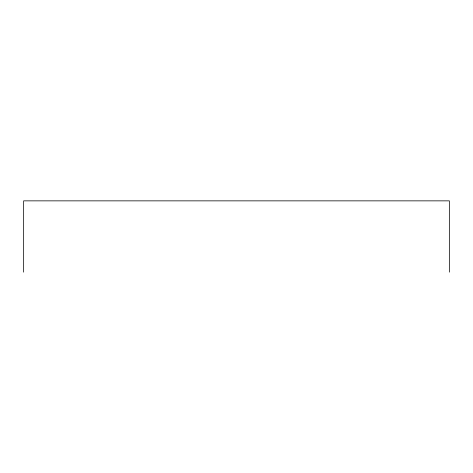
<?xml version="1.0" encoding="UTF-8"?>
<svg xmlns="http://www.w3.org/2000/svg" width="473" height="473" viewBox="0 0 473 473"><rect width="100%" height="100%" fill="white"/><g stroke="black" fill="none" stroke-linecap="round" stroke-linejoin="round"><path stroke-width="0.71" d="M449.35 272.146L449.35 200.854L23.65 200.854L23.65 272.146"/></g></svg>
